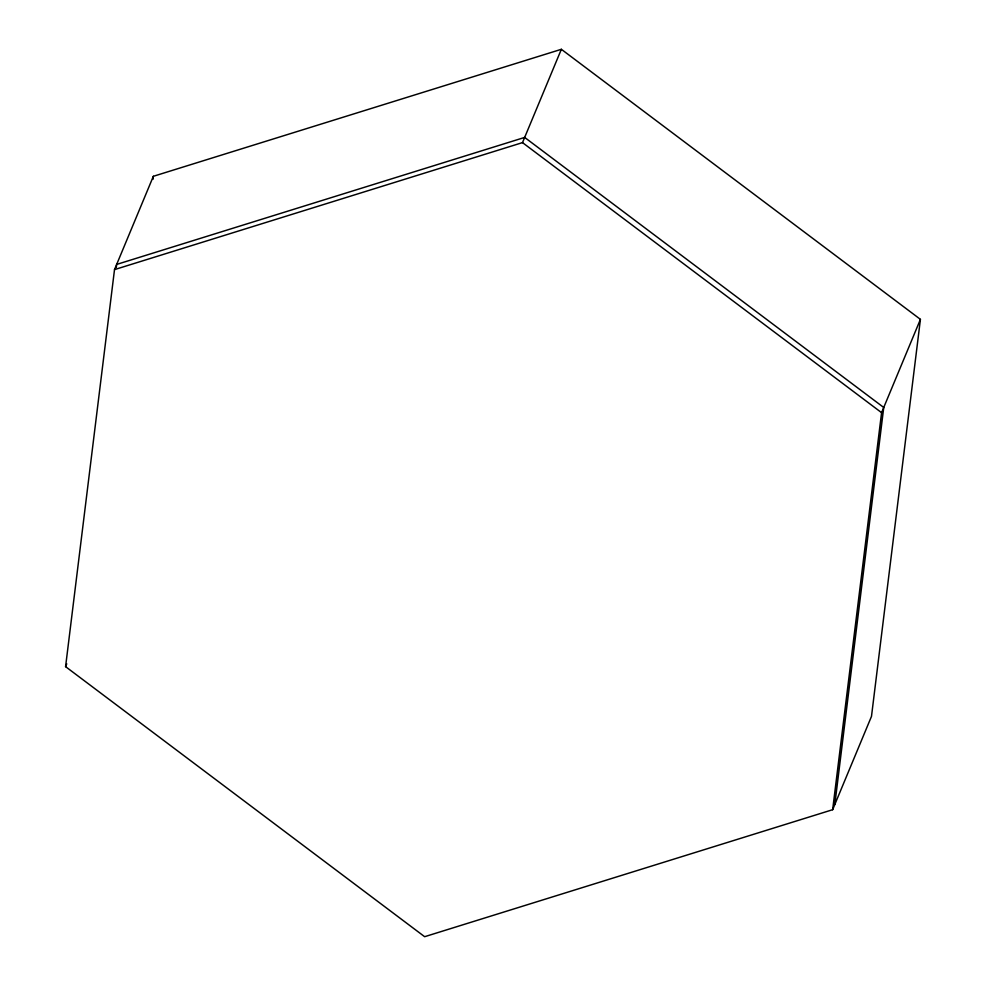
<?xml version="1.0" encoding="UTF-8"?>
<svg xmlns="http://www.w3.org/2000/svg" width="986" height="986" viewBox="0 0 986 986"><rect width="100%" height="100%" fill="white"/><g stroke="black" fill="none" stroke-linecap="round" stroke-linejoin="round"><path stroke-width="1.48" d="M65.581 666.647L114.512 269.609L153.348 176.297L561.354 49.3L920.419 319.353L871.488 716.391L832.652 809.703L424.646 936.7L65.581 666.647L66.752 663.824M116.286 267.477L116.668 264.421L524.663 137.424L883.739 407.477L834.809 804.527M152.978 179.341L153.348 176.297M832.652 809.703L881.583 412.666L920.419 319.353M114.512 269.609L522.506 142.613L561.354 49.3M522.506 142.613L881.583 412.666"/></g></svg>
